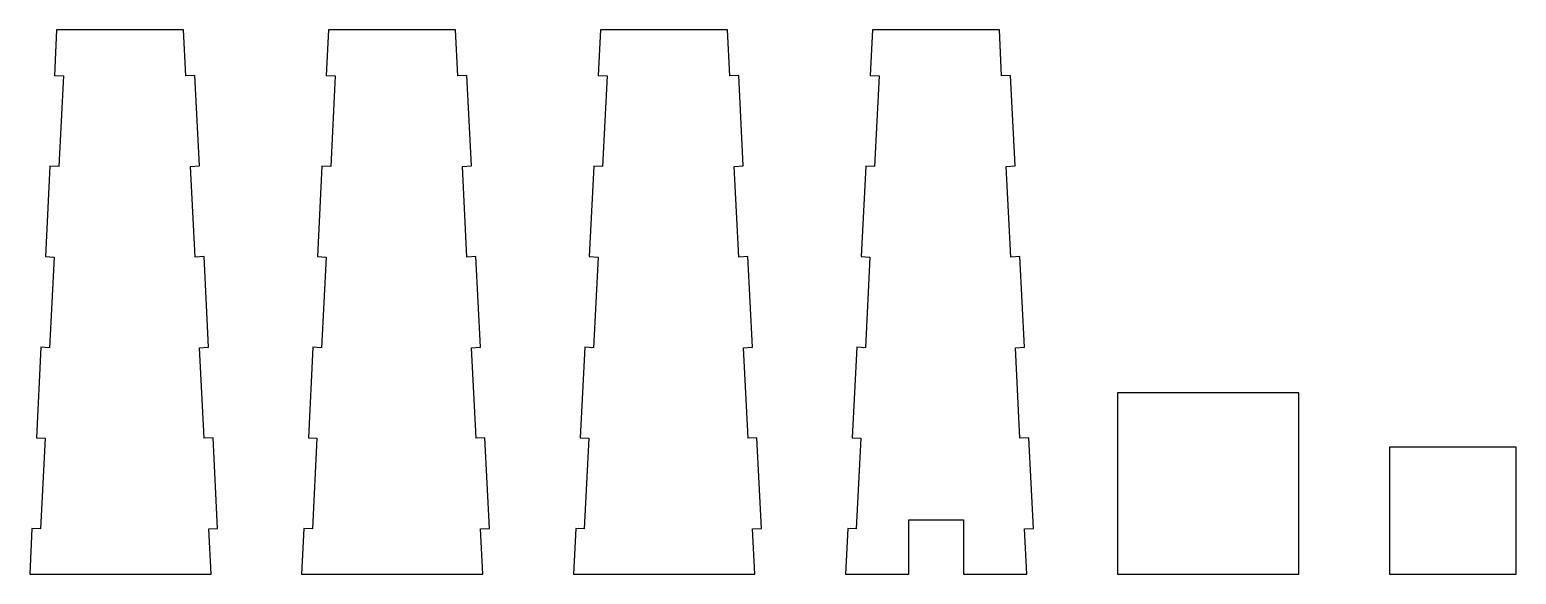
# Model space of a CAD drawing. Header units: millimetres. Extents: x -600 to 220, y 0 to 300.
import ezdxf

# ---------------------------------------------------------------- set-up
doc = ezdxf.new("R2010")
doc.units = ezdxf.units.MM
doc.layers.get('0').update_dxf_attribs({"linetype": 'CONTINUOUS'})

msp = doc.modelspace()

# ---------------------------------------------------------------- linework, layer by layer
for points in [[(-503.78, 74.91), (-506.31, 124.84), (-501.32, 125.09), (-503.85, 175.03), (-508.83, 174.78), (-511.35, 224.71), (-506.37, 224.97), (-508.9, 274.9), (-513.87, 274.65), (-515.15, 300), (-585.15, 300.04), (-586.4, 274.9), (-581.44, 274.65), (-583.97, 224.71), (-588.87, 224.96), (-591.34, 175.02), (-586.5, 174.78), (-589.03, 124.84), (-593.81, 125.08), (-596.28, 75.14), (-591.55, 74.9), (-594.08, 24.97), (-598.75, 25.2), (-600, 0), (-500, 0), (-501.26, 24.97), (-496.37, 25.22), (-498.89, 75.16)], [(-353.78, 74.91), (-356.31, 124.84), (-351.32, 125.09), (-353.85, 175.03), (-358.83, 174.78), (-361.35, 224.71), (-356.37, 224.97), (-358.9, 274.9), (-363.87, 274.65), (-365.15, 300), (-435.15, 300.04), (-436.4, 274.9), (-431.44, 274.65), (-433.97, 224.71), (-438.87, 224.96), (-441.34, 175.02), (-436.5, 174.78), (-439.03, 124.84), (-443.81, 125.08), (-446.28, 75.14), (-441.55, 74.9), (-444.08, 24.97), (-448.75, 25.2), (-450, 0), (-350, 0), (-351.26, 24.97), (-346.37, 25.22), (-348.89, 75.16)], [(-203.78, 74.91), (-206.31, 124.84), (-201.32, 125.09), (-203.85, 175.03), (-208.83, 174.78), (-211.35, 224.71), (-206.37, 224.97), (-208.9, 274.9), (-213.87, 274.65), (-215.15, 300), (-285.15, 300.04), (-286.4, 274.9), (-281.44, 274.65), (-283.97, 224.71), (-288.87, 224.96), (-291.34, 175.02), (-286.5, 174.78), (-289.03, 124.84), (-293.81, 125.08), (-296.28, 75.14), (-291.55, 74.9), (-294.08, 24.97), (-298.75, 25.2), (-300, 0), (-200, 0), (-201.26, 24.97), (-196.37, 25.22), (-198.89, 75.16)], [(-115, 0), (-115, 30), (-85, 30), (-85, 0), (-50, 0), (-51.26, 24.97), (-46.37, 25.22), (-48.89, 75.16), (-53.78, 74.91), (-56.31, 124.84), (-51.32, 125.09), (-53.85, 175.03), (-58.83, 174.78), (-61.35, 224.71), (-56.37, 224.97), (-58.9, 274.9), (-63.87, 274.65), (-65.15, 300), (-135.15, 300.04), (-136.4, 274.9), (-131.44, 274.65), (-133.97, 224.71), (-138.87, 224.96), (-141.34, 175.02), (-136.5, 174.78), (-139.03, 124.84), (-143.81, 125.08), (-146.28, 75.14), (-141.55, 74.9), (-144.08, 24.97), (-148.75, 25.2), (-150, 0)], [(0, 100), (0, 0), (100, 0), (100, 100)], [(150, 70), (150, 0), (220, 0), (220, 70)]]:
    msp.add_lwpolyline(points, close=True)

doc.saveas('drawing.dxf')
